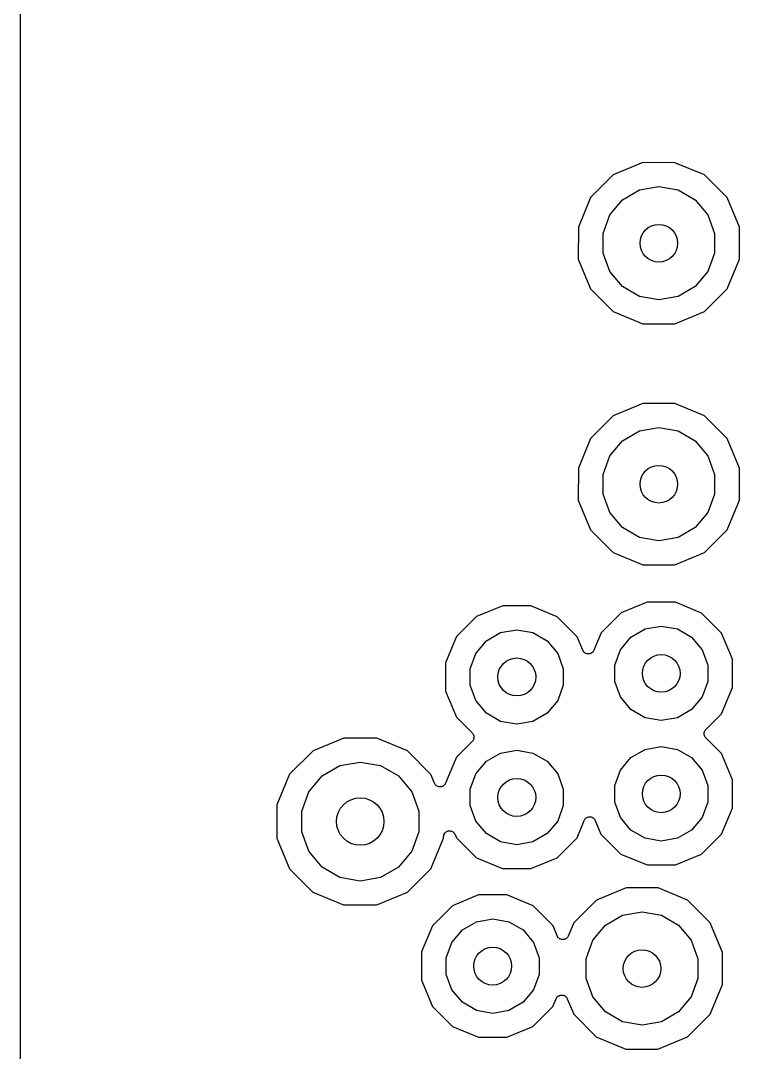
# Model space of a CAD drawing. Extents: x 74 to 224, y -146 to -46.
# Drawn here: x 175.46 to 190.62, y -110.28 to -88.53 of the extents above; entities that cross this region are included whole.
import ezdxf

# ---------------------------------------------------------------- set-up
doc = ezdxf.new("R2010")
doc.units = 0
doc.header["$MEASUREMENT"] = 0
doc.layers.add('BLACK', color=7, linetype='CONTINUOUS')

msp = doc.modelspace()

# ---------------------------------------------------------------- linework, layer by layer
at = {"layer": 'Black'}
for p, q in [((175.462, -90.2933), (175.462, -86.9362)), ((175.462, -93.5795), (175.462, -90.2933)), ((188.589, -91.5191), (187.964, -91.7771)), ((189.265, -91.5197), (188.589, -91.5191)), ((189.889, -91.7788), (189.265, -91.5197)), ((187.964, -91.7771), (187.486, -92.2545)), ((190.366, -92.2571), (189.889, -91.7788)), ((188.157, -92.3024), (188.516, -92.0949)), ((188.516, -92.0949), (188.925, -92.0228)), ((188.925, -92.0228), (189.334, -92.0949)), ((189.334, -92.0949), (189.693, -92.3024)), ((187.486, -92.2545), (187.227, -92.8786)), ((187.89, -92.6204), (188.157, -92.3024)), ((189.693, -92.3024), (189.96, -92.6204)), ((190.624, -92.8816), (190.366, -92.2571)), ((187.748, -93.0105), (187.89, -92.6204)), ((189.96, -92.6204), (190.102, -93.0105)), ((187.227, -92.8786), (187.226, -93.5544)), ((187.748, -93.4255), (187.748, -93.0105)), ((190.102, -93.0105), (190.102, -93.4255)), ((190.624, -93.5574), (190.624, -92.8816)), ((187.89, -93.8156), (187.748, -93.4255)), ((190.102, -93.4255), (189.96, -93.8156)), ((175.462, -98.6595), (175.462, -93.5795)), ((187.226, -93.5544), (187.484, -94.1789)), ((190.364, -94.1814), (190.624, -93.5574)), ((188.157, -94.1336), (187.89, -93.8156)), ((189.96, -93.8156), (189.693, -94.1336)), ((187.484, -94.1789), (187.962, -94.6572)), ((188.516, -94.3411), (188.157, -94.1336)), ((189.693, -94.1336), (189.334, -94.3411)), ((188.925, -94.4132), (188.516, -94.3411)), ((189.334, -94.3411), (188.925, -94.4132)), ((189.886, -94.6589), (190.364, -94.1814)), ((187.962, -94.6572), (188.586, -94.9163)), ((189.262, -94.9169), (189.886, -94.6589)), ((188.586, -94.9163), (189.262, -94.9169)), ((188.589, -96.5991), (187.964, -96.8571)), ((189.265, -96.5997), (188.589, -96.5991)), ((189.889, -96.8588), (189.265, -96.5997)), ((187.964, -96.8571), (187.486, -97.3345)), ((190.366, -97.3371), (189.889, -96.8588)), ((188.157, -97.3824), (188.516, -97.1749)), ((188.516, -97.1749), (188.925, -97.1028)), ((188.925, -97.1028), (189.334, -97.1749)), ((189.334, -97.1749), (189.693, -97.3824)), ((187.486, -97.3345), (187.227, -97.9586)), ((187.89, -97.7004), (188.157, -97.3824)), ((189.693, -97.3824), (189.96, -97.7004)), ((190.624, -97.9616), (190.366, -97.3371)), ((187.748, -98.0905), (187.89, -97.7004)), ((189.96, -97.7004), (190.102, -98.0905)), ((187.227, -97.9586), (187.226, -98.6344)), ((187.748, -98.5055), (187.748, -98.0905)), ((190.102, -98.0905), (190.102, -98.5055)), ((190.624, -98.6374), (190.624, -97.9616)), ((187.89, -98.8956), (187.748, -98.5055)), ((190.102, -98.5055), (189.96, -98.8956)), ((175.462, -105.783), (175.462, -98.6595)), ((187.226, -98.6344), (187.484, -99.2589)), ((190.364, -99.2614), (190.624, -98.6374)), ((188.157, -99.2136), (187.89, -98.8956)), ((189.96, -98.8956), (189.693, -99.2136)), ((187.484, -99.2589), (187.962, -99.7372)), ((188.516, -99.4211), (188.157, -99.2136)), ((189.693, -99.2136), (189.334, -99.4211)), ((189.886, -99.7389), (190.364, -99.2614)), ((188.925, -99.4932), (188.516, -99.4211)), ((189.334, -99.4211), (188.925, -99.4932)), ((187.962, -99.7372), (188.586, -99.9963)), ((189.262, -99.9969), (189.886, -99.7389)), ((188.586, -99.9963), (189.262, -99.9969)), ((185.631, -100.862), (185.079, -101.089)), ((186.228, -100.862), (185.631, -100.862)), ((186.779, -101.091), (186.228, -100.862)), ((188.679, -100.785), (188.127, -101.013)), ((189.276, -100.786), (188.679, -100.785)), ((189.827, -101.015), (189.276, -100.786)), ((185.079, -101.089), (184.657, -101.511)), ((187.201, -101.513), (186.779, -101.091)), ((188.127, -101.013), (187.705, -101.435)), ((190.249, -101.437), (189.827, -101.015)), ((188.336, -101.523), (188.635, -101.35)), ((188.635, -101.35), (188.976, -101.29)), ((188.976, -101.29), (189.317, -101.35)), ((189.317, -101.35), (189.616, -101.523)), ((184.657, -101.511), (184.428, -102.062)), ((185.288, -101.599), (185.587, -101.426)), ((185.587, -101.426), (185.928, -101.366)), ((185.928, -101.366), (186.269, -101.426)), ((186.269, -101.426), (186.568, -101.599)), ((187.319, -101.8), (187.201, -101.513)), ((187.705, -101.435), (187.553, -101.8)), ((188.113, -101.788), (188.336, -101.523)), ((189.616, -101.523), (189.839, -101.788)), ((190.476, -101.989), (190.249, -101.437)), ((185.065, -101.864), (185.288, -101.599)), ((186.568, -101.599), (186.791, -101.864)), ((187.995, -102.113), (188.113, -101.788)), ((189.839, -101.788), (189.957, -102.113)), ((184.947, -102.189), (185.065, -101.864)), ((186.791, -101.864), (186.909, -102.189)), ((187.328, -101.814), (187.319, -101.8)), ((187.335, -101.828), (187.328, -101.814)), ((187.339, -101.832), (187.335, -101.828)), ((187.342, -101.837), (187.339, -101.832)), ((187.356, -101.847), (187.342, -101.837)), ((187.368, -101.858), (187.356, -101.847)), ((187.373, -101.86), (187.368, -101.858)), ((187.377, -101.864), (187.373, -101.86)), ((187.393, -101.869), (187.377, -101.864)), ((187.409, -101.875), (187.393, -101.869)), ((187.414, -101.875), (187.409, -101.875)), ((187.419, -101.877), (187.414, -101.875)), ((187.436, -101.876), (187.419, -101.877)), ((187.453, -101.877), (187.436, -101.876)), ((187.458, -101.875), (187.453, -101.877)), ((187.464, -101.875), (187.458, -101.875)), ((187.479, -101.869), (187.464, -101.875)), ((187.495, -101.864), (187.479, -101.869)), ((187.499, -101.86), (187.495, -101.864)), ((187.504, -101.858), (187.499, -101.86)), ((187.517, -101.847), (187.504, -101.858)), ((187.53, -101.837), (187.517, -101.847)), ((187.533, -101.832), (187.53, -101.837)), ((187.537, -101.828), (187.533, -101.832)), ((187.545, -101.814), (187.537, -101.828)), ((187.553, -101.8), (187.545, -101.814)), ((190.476, -102.586), (190.476, -101.989)), ((184.428, -102.062), (184.428, -102.659)), ((184.947, -102.535), (184.947, -102.189)), ((186.909, -102.189), (186.909, -102.535)), ((187.995, -102.459), (187.995, -102.113)), ((189.957, -102.113), (189.957, -102.459)), ((184.428, -102.659), (184.655, -103.211)), ((185.065, -102.86), (184.947, -102.535)), ((186.909, -102.535), (186.791, -102.86)), ((188.113, -102.784), (187.995, -102.459)), ((189.957, -102.459), (189.839, -102.784)), ((190.247, -103.137), (190.476, -102.586)), ((185.288, -103.125), (185.065, -102.86)), ((186.791, -102.86), (186.568, -103.125)), ((188.336, -103.049), (188.113, -102.784)), ((189.839, -102.784), (189.616, -103.049)), ((188.635, -103.222), (188.336, -103.049)), ((189.616, -103.049), (189.317, -103.222)), ((184.655, -103.211), (184.987, -103.542)), ((185.587, -103.298), (185.288, -103.125)), ((185.928, -103.358), (185.587, -103.298)), ((186.269, -103.298), (185.928, -103.358)), ((186.568, -103.125), (186.269, -103.298)), ((188.976, -103.282), (188.635, -103.222)), ((189.317, -103.222), (188.976, -103.282)), ((189.917, -103.466), (190.247, -103.137)), ((189.884, -103.534), (189.885, -103.523)), ((189.885, -103.523), (189.889, -103.513)), ((189.889, -103.513), (189.892, -103.502)), ((189.892, -103.502), (189.899, -103.493)), ((189.899, -103.493), (189.903, -103.483)), ((189.903, -103.483), (189.911, -103.475)), ((189.911, -103.475), (189.917, -103.466)), ((182.278, -103.652), (181.632, -103.919)), ((182.977, -103.653), (182.278, -103.652)), ((183.623, -103.921), (182.977, -103.653)), ((184.987, -103.722), (184.657, -104.051)), ((184.987, -103.542), (184.993, -103.552)), ((184.993, -103.713), (184.987, -103.722)), ((184.993, -103.552), (185.001, -103.559)), ((185.001, -103.705), (184.993, -103.713)), ((185.001, -103.559), (185.006, -103.57)), ((185.005, -103.695), (185.001, -103.705)), ((185.012, -103.686), (185.005, -103.695)), ((185.006, -103.57), (185.012, -103.579)), ((185.012, -103.579), (185.015, -103.589)), ((185.015, -103.675), (185.012, -103.686)), ((185.015, -103.589), (185.02, -103.599)), ((185.019, -103.665), (185.015, -103.675)), ((185.02, -103.654), (185.019, -103.665)), ((185.02, -103.599), (185.02, -103.611)), ((185.02, -103.611), (185.023, -103.621)), ((185.023, -103.643), (185.02, -103.654)), ((185.023, -103.621), (185.022, -103.632)), ((185.022, -103.632), (185.023, -103.643)), ((189.881, -103.544), (189.884, -103.534)), ((189.882, -103.555), (189.881, -103.544)), ((189.881, -103.567), (189.882, -103.555)), ((189.884, -103.577), (189.881, -103.567)), ((189.884, -103.588), (189.884, -103.577)), ((189.889, -103.598), (189.884, -103.588)), ((189.892, -103.609), (189.889, -103.598)), ((189.898, -103.618), (189.892, -103.609)), ((189.903, -103.628), (189.898, -103.618)), ((189.911, -103.636), (189.903, -103.628)), ((189.917, -103.645), (189.911, -103.636)), ((190.249, -103.977), (189.917, -103.645)), ((181.632, -103.919), (181.137, -104.413)), ((184.117, -104.416), (183.623, -103.921)), ((185.288, -104.139), (185.587, -103.966)), ((185.587, -103.966), (185.928, -103.906)), ((185.928, -103.906), (186.269, -103.966)), ((186.269, -103.966), (186.568, -104.139)), ((188.336, -104.063), (188.635, -103.89)), ((188.635, -103.89), (188.976, -103.83)), ((188.976, -103.83), (189.317, -103.89)), ((189.317, -103.89), (189.616, -104.063)), ((182.197, -104.231), (182.626, -104.156)), ((182.626, -104.156), (183.055, -104.231)), ((184.657, -104.051), (184.428, -104.602)), ((185.065, -104.404), (185.288, -104.139)), ((186.568, -104.139), (186.791, -104.404)), ((188.113, -104.328), (188.336, -104.063)), ((189.616, -104.063), (189.839, -104.328)), ((190.303, -104.108), (190.249, -103.977)), ((190.476, -104.529), (190.303, -104.108)), ((181.82, -104.449), (182.197, -104.231)), ((183.055, -104.231), (183.432, -104.449)), ((187.995, -104.653), (188.113, -104.328)), ((189.839, -104.328), (189.957, -104.653)), ((181.137, -104.413), (180.869, -105.059)), ((181.54, -104.783), (181.82, -104.449)), ((183.432, -104.449), (183.712, -104.783)), ((184.194, -104.601), (184.117, -104.416)), ((184.203, -104.615), (184.194, -104.601)), ((184.21, -104.63), (184.203, -104.615)), ((184.419, -104.616), (184.412, -104.63)), ((184.428, -104.602), (184.419, -104.616)), ((184.947, -104.729), (185.065, -104.404)), ((186.791, -104.404), (186.909, -104.729)), ((190.476, -105.126), (190.476, -104.529)), ((181.391, -105.192), (181.54, -104.783)), ((183.712, -104.783), (183.861, -105.192)), ((184.214, -104.634), (184.21, -104.63)), ((184.217, -104.639), (184.214, -104.634)), ((184.231, -104.649), (184.217, -104.639)), ((184.243, -104.66), (184.231, -104.649)), ((184.248, -104.662), (184.243, -104.66)), ((184.252, -104.665), (184.248, -104.662)), ((184.268, -104.67), (184.252, -104.665)), ((184.283, -104.677), (184.268, -104.67)), ((184.289, -104.677), (184.283, -104.677)), ((184.294, -104.679), (184.289, -104.677)), ((184.311, -104.678), (184.294, -104.679)), ((184.328, -104.679), (184.311, -104.678)), ((184.333, -104.677), (184.328, -104.679)), ((184.338, -104.677), (184.333, -104.677)), ((184.354, -104.671), (184.338, -104.677)), ((184.37, -104.666), (184.354, -104.671)), ((184.374, -104.662), (184.37, -104.666)), ((184.379, -104.66), (184.374, -104.662)), ((184.391, -104.649), (184.379, -104.66)), ((184.405, -104.639), (184.391, -104.649)), ((184.408, -104.634), (184.405, -104.639)), ((184.412, -104.63), (184.408, -104.634)), ((184.947, -105.075), (184.947, -104.729)), ((186.909, -104.729), (186.909, -105.075)), ((187.995, -104.999), (187.995, -104.653)), ((189.957, -104.653), (189.957, -104.999)), ((188.113, -105.324), (187.995, -104.999)), ((189.957, -104.999), (189.839, -105.324)), ((180.869, -105.059), (180.868, -105.758)), ((181.391, -105.628), (181.391, -105.192)), ((183.861, -105.192), (183.861, -105.628)), ((185.065, -105.4), (184.947, -105.075)), ((186.909, -105.075), (186.791, -105.4)), ((190.247, -105.677), (190.476, -105.126)), ((185.288, -105.665), (185.065, -105.4)), ((186.791, -105.4), (186.568, -105.665)), ((187.199, -105.753), (187.351, -105.388)), ((187.351, -105.388), (187.359, -105.374)), ((187.359, -105.374), (187.367, -105.359)), ((187.367, -105.359), (187.371, -105.356)), ((187.371, -105.356), (187.374, -105.351)), ((187.374, -105.351), (187.387, -105.341)), ((187.387, -105.341), (187.4, -105.33)), ((187.4, -105.33), (187.405, -105.327)), ((187.405, -105.327), (187.409, -105.324)), ((187.409, -105.324), (187.425, -105.319)), ((187.425, -105.319), (187.44, -105.313)), ((187.44, -105.313), (187.446, -105.313)), ((187.446, -105.313), (187.451, -105.311)), ((187.451, -105.311), (187.468, -105.312)), ((187.468, -105.312), (187.485, -105.311)), ((187.485, -105.311), (187.49, -105.313)), ((187.49, -105.313), (187.495, -105.313)), ((187.495, -105.313), (187.511, -105.319)), ((187.511, -105.319), (187.527, -105.324)), ((187.527, -105.324), (187.531, -105.328)), ((187.531, -105.328), (187.536, -105.33)), ((187.536, -105.33), (187.548, -105.341)), ((187.548, -105.341), (187.562, -105.351)), ((187.562, -105.351), (187.565, -105.356)), ((187.565, -105.356), (187.569, -105.36)), ((187.569, -105.36), (187.576, -105.374)), ((187.576, -105.374), (187.585, -105.388)), ((187.585, -105.388), (187.703, -105.674)), ((188.336, -105.589), (188.113, -105.324)), ((189.839, -105.324), (189.616, -105.589)), ((181.54, -106.037), (181.391, -105.628)), ((183.861, -105.628), (183.712, -106.037)), ((184.387, -105.713), (184.389, -105.694)), ((184.389, -105.694), (184.391, -105.691)), ((184.391, -105.689), (184.401, -105.672)), ((184.391, -105.691), (184.391, -105.689)), ((184.401, -105.672), (184.41, -105.655)), ((184.41, -105.655), (184.412, -105.653)), ((184.412, -105.653), (184.413, -105.65)), ((184.413, -105.65), (184.428, -105.638)), ((184.428, -105.638), (184.442, -105.625)), ((184.442, -105.625), (184.445, -105.624)), ((184.445, -105.624), (184.447, -105.622)), ((184.447, -105.622), (184.465, -105.616)), ((184.465, -105.616), (184.483, -105.608)), ((184.483, -105.608), (184.486, -105.608)), ((184.486, -105.608), (184.488, -105.607)), ((184.488, -105.607), (184.508, -105.607)), ((184.508, -105.607), (184.527, -105.606)), ((184.527, -105.606), (184.53, -105.607)), ((184.53, -105.607), (184.533, -105.607)), ((184.533, -105.607), (184.551, -105.614)), ((184.551, -105.614), (184.569, -105.62)), ((184.569, -105.62), (184.571, -105.621)), ((184.571, -105.621), (184.574, -105.622)), ((184.574, -105.622), (184.589, -105.635)), ((184.589, -105.635), (184.604, -105.646)), ((184.604, -105.646), (184.606, -105.649)), ((184.606, -105.649), (184.608, -105.651)), ((184.608, -105.651), (184.617, -105.667)), ((184.617, -105.667), (184.628, -105.684)), ((184.628, -105.684), (184.655, -105.751)), ((185.587, -105.838), (185.288, -105.665)), ((186.568, -105.665), (186.269, -105.838)), ((187.703, -105.674), (188.125, -106.097)), ((188.635, -105.762), (188.336, -105.589)), ((189.616, -105.589), (189.317, -105.762)), ((189.825, -106.098), (190.247, -105.677)), ((175.462, -108.78), (175.462, -105.783)), ((180.868, -105.758), (181.135, -106.404)), ((184.115, -106.407), (184.383, -105.761)), ((184.383, -105.732), (184.387, -105.713)), ((184.383, -105.761), (184.383, -105.732)), ((184.655, -105.751), (185.077, -106.173)), ((185.928, -105.898), (185.587, -105.838)), ((186.269, -105.838), (185.928, -105.898)), ((186.777, -106.175), (187.199, -105.753)), ((188.976, -105.822), (188.635, -105.762)), ((189.317, -105.762), (188.976, -105.822)), ((181.82, -106.371), (181.54, -106.037)), ((183.712, -106.037), (183.432, -106.371)), ((188.125, -106.097), (188.676, -106.326)), ((189.273, -106.326), (189.825, -106.098)), ((185.077, -106.173), (185.628, -106.402)), ((186.225, -106.402), (186.777, -106.175)), ((188.676, -106.326), (189.273, -106.326)), ((181.135, -106.404), (181.629, -106.899)), ((182.197, -106.589), (181.82, -106.371)), ((183.432, -106.371), (183.055, -106.589)), ((183.62, -106.901), (184.115, -106.407)), ((185.628, -106.402), (186.225, -106.402)), ((182.626, -106.664), (182.197, -106.589)), ((183.055, -106.589), (182.626, -106.664)), ((181.629, -106.899), (182.275, -107.167)), ((182.974, -107.168), (183.62, -106.901)), ((185.123, -106.958), (184.571, -107.185)), ((185.72, -106.958), (185.123, -106.958)), ((186.271, -107.187), (185.72, -106.958)), ((188.233, -106.81), (187.609, -107.068)), ((188.909, -106.81), (188.233, -106.81)), ((189.533, -107.07), (188.909, -106.81)), ((182.275, -107.167), (182.974, -107.168)), ((184.571, -107.185), (184.149, -107.607)), ((186.693, -107.609), (186.271, -107.187)), ((187.609, -107.068), (187.13, -107.545)), ((189.809, -107.346), (189.533, -107.07)), ((187.801, -107.593), (188.161, -107.386)), ((188.161, -107.386), (188.57, -107.314)), ((188.57, -107.314), (188.978, -107.386)), ((188.978, -107.386), (189.338, -107.593)), ((190.01, -107.548), (189.809, -107.346)), ((184.149, -107.607), (183.92, -108.158)), ((184.78, -107.695), (185.079, -107.522)), ((185.079, -107.522), (185.42, -107.462)), ((185.42, -107.462), (185.761, -107.522)), ((185.761, -107.522), (186.06, -107.695)), ((186.781, -107.822), (186.693, -107.609)), ((187.13, -107.545), (187.015, -107.823)), ((187.535, -107.911), (187.801, -107.593)), ((189.338, -107.593), (189.605, -107.911)), ((190.269, -108.172), (190.01, -107.548)), ((184.557, -107.96), (184.78, -107.695)), ((186.06, -107.695), (186.283, -107.96)), ((186.79, -107.836), (186.781, -107.822)), ((186.797, -107.851), (186.79, -107.836)), ((186.801, -107.855), (186.797, -107.851)), ((186.804, -107.86), (186.801, -107.855)), ((186.817, -107.87), (186.804, -107.86)), ((186.83, -107.881), (186.817, -107.87)), ((186.835, -107.883), (186.83, -107.881)), ((186.839, -107.887), (186.835, -107.883)), ((186.961, -107.883), (186.957, -107.887)), ((186.966, -107.881), (186.961, -107.883)), ((186.978, -107.87), (186.966, -107.881)), ((186.992, -107.86), (186.978, -107.87)), ((186.995, -107.855), (186.992, -107.86)), ((186.999, -107.851), (186.995, -107.855)), ((187.006, -107.837), (186.999, -107.851)), ((187.015, -107.823), (187.006, -107.837)), ((184.439, -108.285), (184.557, -107.96)), ((186.283, -107.96), (186.401, -108.285)), ((186.855, -107.892), (186.839, -107.887)), ((186.87, -107.898), (186.855, -107.892)), ((186.876, -107.898), (186.87, -107.898)), ((186.881, -107.9), (186.876, -107.898)), ((186.898, -107.899), (186.881, -107.9)), ((186.914, -107.9), (186.898, -107.899)), ((186.92, -107.898), (186.914, -107.9)), ((186.925, -107.898), (186.92, -107.898)), ((186.941, -107.892), (186.925, -107.898)), ((186.957, -107.887), (186.941, -107.892)), ((187.393, -108.301), (187.535, -107.911)), ((189.605, -107.911), (189.747, -108.301)), ((183.92, -108.158), (183.92, -108.755)), ((184.439, -108.631), (184.439, -108.285)), ((186.401, -108.285), (186.401, -108.631)), ((187.393, -108.716), (187.393, -108.301)), ((189.747, -108.301), (189.747, -108.716)), ((190.268, -108.848), (190.269, -108.172)), ((184.557, -108.956), (184.439, -108.631)), ((186.401, -108.631), (186.283, -108.956)), ((187.535, -109.106), (187.393, -108.716)), ((189.747, -108.716), (189.605, -109.106)), ((175.462, -111.68), (175.462, -108.78)), ((183.92, -108.755), (184.147, -109.307)), ((184.78, -109.221), (184.557, -108.956)), ((186.283, -108.956), (186.06, -109.221)), ((190.009, -109.472), (190.268, -108.848)), ((186.691, -109.309), (186.76, -109.144)), ((186.76, -109.144), (186.768, -109.13)), ((186.768, -109.13), (186.776, -109.115)), ((186.776, -109.115), (186.78, -109.111)), ((186.78, -109.111), (186.783, -109.107)), ((186.783, -109.107), (186.796, -109.097)), ((186.796, -109.097), (186.809, -109.085)), ((186.809, -109.085), (186.814, -109.083)), ((186.814, -109.083), (186.818, -109.08)), ((186.818, -109.08), (186.834, -109.075)), ((186.834, -109.075), (186.849, -109.069)), ((186.849, -109.069), (186.855, -109.068)), ((186.855, -109.068), (186.86, -109.067)), ((186.86, -109.067), (186.877, -109.067)), ((186.877, -109.067), (186.894, -109.067)), ((186.894, -109.067), (186.899, -109.068)), ((186.899, -109.068), (186.904, -109.069)), ((186.904, -109.069), (186.92, -109.075)), ((186.92, -109.075), (186.936, -109.08)), ((186.936, -109.08), (186.94, -109.083)), ((186.94, -109.083), (186.945, -109.086)), ((186.945, -109.086), (186.957, -109.097)), ((186.957, -109.097), (186.971, -109.107)), ((186.971, -109.107), (186.974, -109.112)), ((186.974, -109.112), (186.978, -109.115)), ((186.978, -109.115), (186.985, -109.13)), ((186.985, -109.13), (186.994, -109.144)), ((186.994, -109.144), (187.129, -109.47)), ((187.801, -109.424), (187.535, -109.106)), ((189.605, -109.106), (189.338, -109.424)), ((184.147, -109.307), (184.569, -109.729)), ((185.079, -109.394), (184.78, -109.221)), ((185.42, -109.454), (185.079, -109.394)), ((185.761, -109.394), (185.42, -109.454)), ((186.06, -109.221), (185.761, -109.394)), ((186.269, -109.731), (186.691, -109.309)), ((187.129, -109.47), (187.606, -109.948)), ((188.161, -109.632), (187.801, -109.424)), ((189.338, -109.424), (188.978, -109.632)), ((189.531, -109.95), (190.009, -109.472)), ((184.569, -109.729), (185.12, -109.958)), ((185.717, -109.958), (186.269, -109.731)), ((188.57, -109.704), (188.161, -109.632)), ((188.978, -109.632), (188.57, -109.704)), ((185.12, -109.958), (185.717, -109.958)), ((187.606, -109.948), (188.23, -110.207)), ((188.906, -110.208), (189.531, -109.95)), ((188.23, -110.207), (188.906, -110.208))]:
    msp.add_line(p, q, dxfattribs=at)
for centre, radius in [((188.925, -93.218), 0.3969), ((188.925, -98.298), 0.3969), ((185.928, -102.362), 0.4001), ((188.976, -102.286), 0.3969), ((185.928, -104.902), 0.4001), ((188.976, -104.826), 0.3969), ((182.626, -105.41), 0.5004), ((185.42, -108.458), 0.4001), ((188.57, -108.509), 0.3969)]:
    msp.add_circle(centre, radius, dxfattribs=at)

doc.saveas('drawing.dxf')
